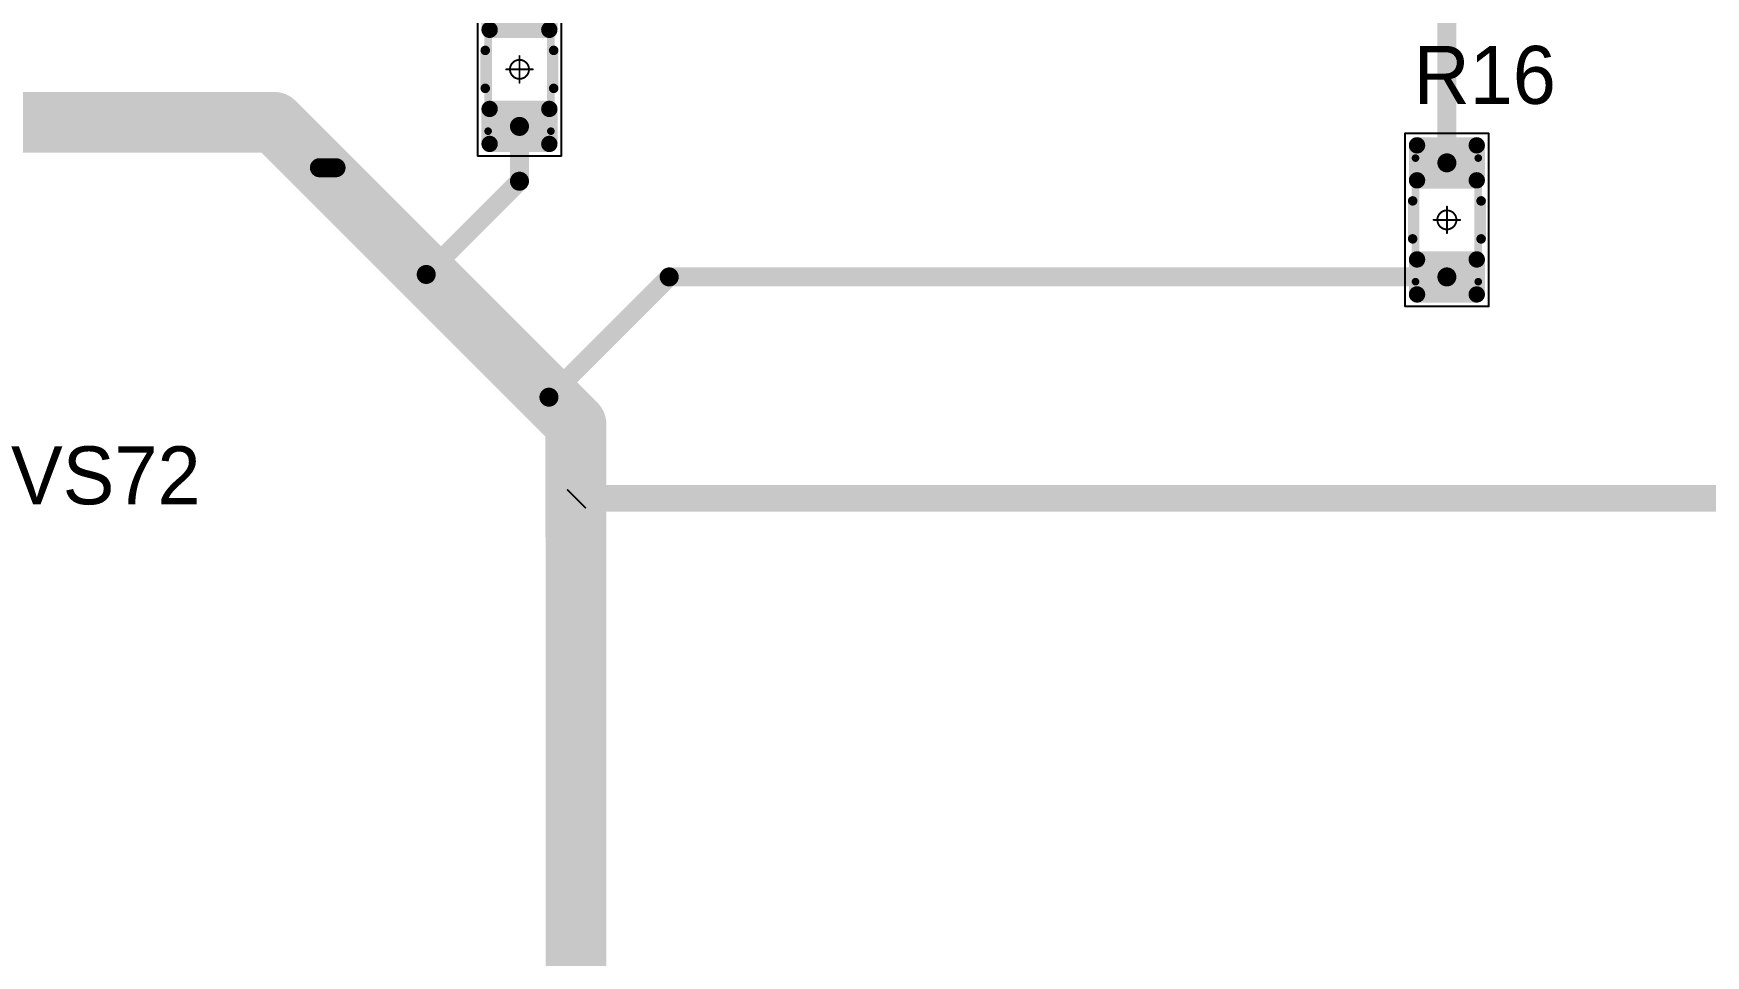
# Model space of a CAD drawing. Header units: millimetres. Extents: x 0 to 1769, y 431 to 1001.
# Drawn here: x 1452.28 to 1496.24, y 560.44 to 584.69 of the extents above; entities that cross this region are included whole.
import ezdxf

# ---------------------------------------------------------------- set-up
doc = ezdxf.new("R2010")
doc.units = ezdxf.units.MM
for name, color, linetype in [('Mechanical13', 56, 'Continuous'), ('Mechanical15', 56, 'Continuous'), ('TopLayer', 1, 'Continuous'), ('TopOverlay', 2, 'Continuous'), ('TopPaste', 8, 'Continuous'), ('TopSolder', 216, 'Continuous')]:
    doc.layers.add(name, color=color, linetype=linetype)

# ---------------------------------------------------------------- blocks, each defined once
blk = doc.blocks.new('RC1206S_173')
at = {"layer": 'Mechanical13', "const_width": 0.2}
for points in [[(-1.625, 0.825), (1.625, 0.825)], [(-1.625, 0.825), (-1.625, -0.825)], [(1.625, 0.825), (1.625, -0.825)], [(-1.625, -0.825), (1.625, -0.825)]]:
    blk.add_lwpolyline(points, dxfattribs=at)
at = {"layer": 'Mechanical13', "const_width": 0.1}
for points in [[(-1.675, 0.825, 1), (-1.575, 0.825, 1)], [(-1.675, 0.825, 1), (-1.575, 0.825, 1)], [(1.575, 0.825, 1), (1.675, 0.825, 1)], [(1.575, 0.825, 1), (1.675, 0.825, 1)], [(-1.675, -0.825, 1), (-1.575, -0.825, 1)], [(-1.675, -0.825, 1), (-1.575, -0.825, 1)], [(1.575, -0.825, 1), (1.675, -0.825, 1)], [(1.575, -0.825, 1), (1.675, -0.825, 1)]]:
    blk.add_lwpolyline(points, format="xyb", close=True, dxfattribs=at)
at = {"layer": 'Mechanical15', "const_width": 0.05}
for points in [[(-2.275, 1.1), (2.275, 1.1)], [(-2.275, 1.1), (-2.275, -1.1)], [(2.275, 1.1), (2.275, -1.1)], [(-0.35, 0), (0.35, 0)], [(0, 0.35), (0, -0.35)], [(-2.275, -1.1), (2.275, -1.1)]]:
    blk.add_lwpolyline(points, dxfattribs=at)
at = {"layer": 'Mechanical15'}
for points, const_width in [([(-2.287, 1.1, 1), (-2.262, 1.1, 1)], 0.025), ([(-2.287, 1.1, 1), (-2.262, 1.1, 1)], 0.025), ([(2.262, 1.1, 1), (2.287, 1.1, 1)], 0.025), ([(2.262, 1.1, 1), (2.287, 1.1, 1)], 0.025), ([(-0.362, 0, 1), (-0.337, 0, 1)], 0.025), ([(0.25, 0, 1), (-0.25, 0, 1)], 0.05), ([(-0.262, 0, 1), (-0.238, 0, 1)], 0.025), ([(-0.012, 0.35, 1), (0.012, 0.35, 1)], 0.025), ([(0.238, 0, 1), (0.262, 0, 1)], 0.025), ([(0.337, 0, 1), (0.362, 0, 1)], 0.025), ([(-0.012, -0.35, 1), (0.012, -0.35, 1)], 0.025), ([(-2.287, -1.1, 1), (-2.262, -1.1, 1)], 0.025), ([(-2.287, -1.1, 1), (-2.262, -1.1, 1)], 0.025), ([(2.262, -1.1, 1), (2.287, -1.1, 1)], 0.025), ([(2.262, -1.1, 1), (2.287, -1.1, 1)], 0.025)]:
    blk.add_lwpolyline(points, format="xyb", close=True, dxfattribs=dict(at, const_width=const_width))
at = {"layer": 'TopLayer', "const_width": 0.115}
for points in [[(-2.018, 0.785, 1), (-1.903, 0.785, 1)], [(-1.098, 0.785, 1), (-0.983, 0.785, 1)], [(0.983, 0.785, 1), (1.098, 0.785, 1)], [(1.903, 0.785, 1), (2.018, 0.785, 1)], [(-2.018, -0.785, 1), (-1.903, -0.785, 1)], [(-1.098, -0.785, 1), (-0.983, -0.785, 1)], [(0.983, -0.785, 1), (1.098, -0.785, 1)], [(1.903, -0.785, 1), (2.018, -0.785, 1)]]:
    blk.add_lwpolyline(points, format="xyb", close=True, dxfattribs=at)
at = {"layer": 'TopLayer'}
for points in [[(-1.96, -0.9), (-1.04, -0.9), (-1.96, 0.9), (-1.04, 0.9)], [(1.04, -0.9), (1.96, -0.9), (1.04, 0.9), (1.96, 0.9)], [(-2.075, -0.785), (-0.925, -0.785), (-2.075, 0.785), (-0.925, 0.785)], [(0.925, -0.785), (2.075, -0.785), (0.925, 0.785), (2.075, 0.785)]]:
    blk.add_solid(points, dxfattribs=at)
at = {"layer": 'TopOverlay', "const_width": 0.25}
for points in [[(-0.5, 0.9), (0.5, 0.9)], [(-0.5, -0.9), (0.5, -0.9)]]:
    blk.add_lwpolyline(points, dxfattribs=at)
at = {"layer": 'TopOverlay', "const_width": 0.125}
for points in [[(-0.562, 0.9, 1), (-0.437, 0.9, 1)], [(0.437, 0.9, 1), (0.562, 0.9, 1)], [(-0.562, -0.9, 1), (-0.437, -0.9, 1)], [(0.437, -0.9, 1), (0.562, -0.9, 1)]]:
    blk.add_lwpolyline(points, format="xyb", close=True, dxfattribs=at)
at = {"layer": 'TopPaste', "const_width": 0.09}
for points in [[(-2.005, 0.785, 1), (-1.915, 0.785, 1)], [(-1.085, 0.785, 1), (-0.995, 0.785, 1)], [(0.995, 0.785, 1), (1.085, 0.785, 1)], [(1.915, 0.785, 1), (2.005, 0.785, 1)], [(-2.005, -0.785, 1), (-1.915, -0.785, 1)], [(-1.085, -0.785, 1), (-0.995, -0.785, 1)], [(0.995, -0.785, 1), (1.085, -0.785, 1)], [(1.915, -0.785, 1), (2.005, -0.785, 1)]]:
    blk.add_lwpolyline(points, format="xyb", close=True, dxfattribs=at)
at = {"layer": 'TopPaste'}
for points in [[(-2.05, -0.785), (-0.95, -0.785), (-2.05, 0.785), (-0.95, 0.785)], [(-1.96, -0.875), (-1.04, -0.875), (-1.96, 0.875), (-1.04, 0.875)], [(0.95, -0.785), (2.05, -0.785), (0.95, 0.785), (2.05, 0.785)], [(1.04, -0.875), (1.96, -0.875), (1.04, 0.875), (1.96, 0.875)]]:
    blk.add_solid(points, dxfattribs=at)
at = {"layer": 'TopSolder', "const_width": 0.215}
for points in [[(-2.068, 0.785, 1), (-1.853, 0.785, 1)], [(-1.148, 0.785, 1), (-0.933, 0.785, 1)], [(0.933, 0.785, 1), (1.148, 0.785, 1)], [(1.853, 0.785, 1), (2.068, 0.785, 1)], [(-2.068, -0.785, 1), (-1.853, -0.785, 1)], [(-1.148, -0.785, 1), (-0.933, -0.785, 1)], [(0.933, -0.785, 1), (1.148, -0.785, 1)], [(1.853, -0.785, 1), (2.068, -0.785, 1)]]:
    blk.add_lwpolyline(points, format="xyb", close=True, dxfattribs=at)
at = {"layer": 'TopSolder'}
for points in [[(-1.96, -1), (-1.04, -1), (-1.96, 1), (-1.04, 1)], [(1.04, -1), (1.96, -1), (1.04, 1), (1.96, 1)], [(-2.175, -0.785), (-0.825, -0.785), (-2.175, 0.785), (-0.825, 0.785)], [(0.825, -0.785), (2.175, -0.785), (0.825, 0.785), (2.175, 0.785)]]:
    blk.add_solid(points, dxfattribs=at)
blk = doc.blocks.new('RC1206S_174')
at = {"layer": 'Mechanical13', "const_width": 0.2}
for points in [[(-1.625, 0.825), (1.625, 0.825)], [(-1.625, 0.825), (-1.625, -0.825)], [(1.625, 0.825), (1.625, -0.825)], [(-1.625, -0.825), (1.625, -0.825)]]:
    blk.add_lwpolyline(points, dxfattribs=at)
at = {"layer": 'Mechanical13', "const_width": 0.1}
for points in [[(-1.675, 0.825, 1), (-1.575, 0.825, 1)], [(-1.675, 0.825, 1), (-1.575, 0.825, 1)], [(1.575, 0.825, 1), (1.675, 0.825, 1)], [(1.575, 0.825, 1), (1.675, 0.825, 1)], [(-1.675, -0.825, 1), (-1.575, -0.825, 1)], [(-1.675, -0.825, 1), (-1.575, -0.825, 1)], [(1.575, -0.825, 1), (1.675, -0.825, 1)], [(1.575, -0.825, 1), (1.675, -0.825, 1)]]:
    blk.add_lwpolyline(points, format="xyb", close=True, dxfattribs=at)
at = {"layer": 'Mechanical15', "const_width": 0.05}
for points in [[(-2.275, 1.1), (2.275, 1.1)], [(-2.275, 1.1), (-2.275, -1.1)], [(2.275, 1.1), (2.275, -1.1)], [(-0.35, 0), (0.35, 0)], [(0, 0.35), (0, -0.35)], [(-2.275, -1.1), (2.275, -1.1)]]:
    blk.add_lwpolyline(points, dxfattribs=at)
at = {"layer": 'Mechanical15'}
for points, const_width in [([(-2.287, 1.1, 1), (-2.262, 1.1, 1)], 0.025), ([(-2.287, 1.1, 1), (-2.262, 1.1, 1)], 0.025), ([(2.262, 1.1, 1), (2.287, 1.1, 1)], 0.025), ([(2.262, 1.1, 1), (2.287, 1.1, 1)], 0.025), ([(-0.362, 0, 1), (-0.337, 0, 1)], 0.025), ([(0.25, 0, 1), (-0.25, 0, 1)], 0.05), ([(-0.262, 0, 1), (-0.238, 0, 1)], 0.025), ([(-0.012, 0.35, 1), (0.012, 0.35, 1)], 0.025), ([(0.238, 0, 1), (0.262, 0, 1)], 0.025), ([(0.337, 0, 1), (0.362, 0, 1)], 0.025), ([(-0.012, -0.35, 1), (0.012, -0.35, 1)], 0.025), ([(-2.287, -1.1, 1), (-2.262, -1.1, 1)], 0.025), ([(-2.287, -1.1, 1), (-2.262, -1.1, 1)], 0.025), ([(2.262, -1.1, 1), (2.287, -1.1, 1)], 0.025), ([(2.262, -1.1, 1), (2.287, -1.1, 1)], 0.025)]:
    blk.add_lwpolyline(points, format="xyb", close=True, dxfattribs=dict(at, const_width=const_width))
at = {"layer": 'TopLayer', "const_width": 0.115}
for points in [[(-2.018, 0.785, 1), (-1.903, 0.785, 1)], [(-1.098, 0.785, 1), (-0.983, 0.785, 1)], [(0.983, 0.785, 1), (1.098, 0.785, 1)], [(1.903, 0.785, 1), (2.018, 0.785, 1)], [(-2.018, -0.785, 1), (-1.903, -0.785, 1)], [(-1.098, -0.785, 1), (-0.983, -0.785, 1)], [(0.983, -0.785, 1), (1.098, -0.785, 1)], [(1.903, -0.785, 1), (2.018, -0.785, 1)]]:
    blk.add_lwpolyline(points, format="xyb", close=True, dxfattribs=at)
at = {"layer": 'TopLayer'}
for points in [[(-1.96, -0.9), (-1.04, -0.9), (-1.96, 0.9), (-1.04, 0.9)], [(1.04, -0.9), (1.96, -0.9), (1.04, 0.9), (1.96, 0.9)], [(-2.075, -0.785), (-0.925, -0.785), (-2.075, 0.785), (-0.925, 0.785)], [(0.925, -0.785), (2.075, -0.785), (0.925, 0.785), (2.075, 0.785)]]:
    blk.add_solid(points, dxfattribs=at)
at = {"layer": 'TopOverlay', "const_width": 0.25}
for points in [[(-0.5, 0.9), (0.5, 0.9)], [(-0.5, -0.9), (0.5, -0.9)]]:
    blk.add_lwpolyline(points, dxfattribs=at)
at = {"layer": 'TopOverlay', "const_width": 0.125}
for points in [[(-0.562, 0.9, 1), (-0.437, 0.9, 1)], [(0.437, 0.9, 1), (0.562, 0.9, 1)], [(-0.562, -0.9, 1), (-0.437, -0.9, 1)], [(0.437, -0.9, 1), (0.562, -0.9, 1)]]:
    blk.add_lwpolyline(points, format="xyb", close=True, dxfattribs=at)
at = {"layer": 'TopPaste', "const_width": 0.09}
for points in [[(-2.005, 0.785, 1), (-1.915, 0.785, 1)], [(-1.085, 0.785, 1), (-0.995, 0.785, 1)], [(0.995, 0.785, 1), (1.085, 0.785, 1)], [(1.915, 0.785, 1), (2.005, 0.785, 1)], [(-2.005, -0.785, 1), (-1.915, -0.785, 1)], [(-1.085, -0.785, 1), (-0.995, -0.785, 1)], [(0.995, -0.785, 1), (1.085, -0.785, 1)], [(1.915, -0.785, 1), (2.005, -0.785, 1)]]:
    blk.add_lwpolyline(points, format="xyb", close=True, dxfattribs=at)
at = {"layer": 'TopPaste'}
for points in [[(-2.05, -0.785), (-0.95, -0.785), (-2.05, 0.785), (-0.95, 0.785)], [(-1.96, -0.875), (-1.04, -0.875), (-1.96, 0.875), (-1.04, 0.875)], [(0.95, -0.785), (2.05, -0.785), (0.95, 0.785), (2.05, 0.785)], [(1.04, -0.875), (1.96, -0.875), (1.04, 0.875), (1.96, 0.875)]]:
    blk.add_solid(points, dxfattribs=at)
at = {"layer": 'TopSolder', "const_width": 0.215}
for points in [[(-2.068, 0.785, 1), (-1.853, 0.785, 1)], [(-1.148, 0.785, 1), (-0.933, 0.785, 1)], [(0.933, 0.785, 1), (1.148, 0.785, 1)], [(1.853, 0.785, 1), (2.068, 0.785, 1)], [(-2.068, -0.785, 1), (-1.853, -0.785, 1)], [(-1.148, -0.785, 1), (-0.933, -0.785, 1)], [(0.933, -0.785, 1), (1.148, -0.785, 1)], [(1.853, -0.785, 1), (2.068, -0.785, 1)]]:
    blk.add_lwpolyline(points, format="xyb", close=True, dxfattribs=at)
at = {"layer": 'TopSolder'}
for points in [[(-1.96, -1), (-1.04, -1), (-1.96, 1), (-1.04, 1)], [(1.04, -1), (1.96, -1), (1.04, 1), (1.96, 1)], [(-2.175, -0.785), (-0.825, -0.785), (-2.175, 0.785), (-0.825, 0.785)], [(0.825, -0.785), (2.175, -0.785), (0.825, 0.785), (2.175, 0.785)]]:
    blk.add_solid(points, dxfattribs=at)

msp = doc.modelspace()

# ---------------------------------------------------------------- linework, layer by layer
at = {"layer": 'TopLayer'}
for points, const_width in [([(1489.44, 581.284), (1489.44, 589.171)], 0.5), ([(1450.946, 582.349), (1458.603, 582.349)], 1.6), ([(1458.603, 582.349), (1459.795, 581.156)], 1.6), ([(1465.055, 580.801), (1465.055, 582.242)], 0.5), ([(1459.795, 581.156), (1462.603, 578.349)], 1.6), ([(1459.795, 581.156), (1460.232, 581.156)], 0.5), ([(1462.603, 578.349), (1465.055, 580.801)], 0.5), ([(1462.603, 578.349), (1465.83, 575.122)], 1.6), ([(1465.83, 575.122), (1468.992, 578.284)], 0.5), ([(1468.992, 578.284), (1489.44, 578.284)], 0.5), ([(1465.83, 575.122), (1466.539, 574.413)], 1.6), ([(1466.539, 574.413), (1466.539, 572.432)], 1.6), ([(1466.539, 572.432), (1466.546, 551.665)], 1.6), ([(1466.539, 572.432), (1466.572, 572.465)], 0.7), ([(1466.572, 572.465), (1505.74, 572.465)], 0.7)]:
    msp.add_lwpolyline(points, dxfattribs=dict(at, const_width=const_width))
for points, const_width in [([(1458.203, 582.349, 1), (1459.003, 582.349, 1)], 0.8), ([(1458.203, 582.349, 1), (1459.003, 582.349, 1)], 0.8), ([(1464.93, 582.242, 1), (1465.18, 582.242, 1)], 0.25), ([(1459.395, 581.156, 1), (1460.195, 581.156, 1)], 0.8), ([(1459.395, 581.156, 1), (1460.195, 581.156, 1)], 0.8), ([(1459.67, 581.156, 1), (1459.92, 581.156, 1)], 0.25), ([(1460.107, 581.156, 1), (1460.357, 581.156, 1)], 0.25), ([(1489.315, 581.284, 1), (1489.565, 581.284, 1)], 0.25), ([(1464.93, 580.801, 1), (1465.18, 580.801, 1)], 0.25), ([(1464.93, 580.801, 1), (1465.18, 580.801, 1)], 0.25), ([(1462.203, 578.349, 1), (1463.003, 578.349, 1)], 0.8), ([(1462.203, 578.349, 1), (1463.003, 578.349, 1)], 0.8), ([(1462.478, 578.349, 1), (1462.728, 578.349, 1)], 0.25), ([(1468.867, 578.284, 1), (1469.117, 578.284, 1)], 0.25), ([(1468.867, 578.284, 1), (1469.117, 578.284, 1)], 0.25), ([(1489.315, 578.284, 1), (1489.565, 578.284, 1)], 0.25), ([(1465.43, 575.122, 1), (1466.23, 575.122, 1)], 0.8), ([(1465.43, 575.122, 1), (1466.23, 575.122, 1)], 0.8), ([(1465.705, 575.122, 1), (1465.955, 575.122, 1)], 0.25), ([(1466.139, 574.413, 1), (1466.939, 574.413, 1)], 0.8), ([(1466.139, 574.413, 1), (1466.939, 574.413, 1)], 0.8), ([(1466.139, 572.432, 1), (1466.939, 572.432, 1)], 0.8), ([(1466.139, 572.432, 1), (1466.939, 572.432, 1)], 0.8), ([(1466.364, 572.432, 1), (1466.714, 572.432, 1)], 0.35), ([(1466.397, 572.465, 1), (1466.747, 572.465, 1)], 0.35), ([(1466.397, 572.465, 1), (1466.747, 572.465, 1)], 0.35)]:
    msp.add_lwpolyline(points, format="xyb", close=True, dxfattribs=dict(at, const_width=const_width))

# ---------------------------------------------------------------- block references
at = {"rotation": 90}
for name, p in [('RC1206S_174', (1465.055, 583.742)), ('RC1206S_173', (1489.44, 579.784))]:
    msp.add_blockref(name, p, dxfattribs=at)

# ---------------------------------------------------------------- texts
at = {"layer": 'TopOverlay'}
for s, p in [('R16', (1488.568, 582.835)), ('VS72', (1451.685, 572.304))]:
    msp.add_text(s, height=1.524, dxfattribs=at).set_placement(p)

doc.saveas('drawing.dxf')
